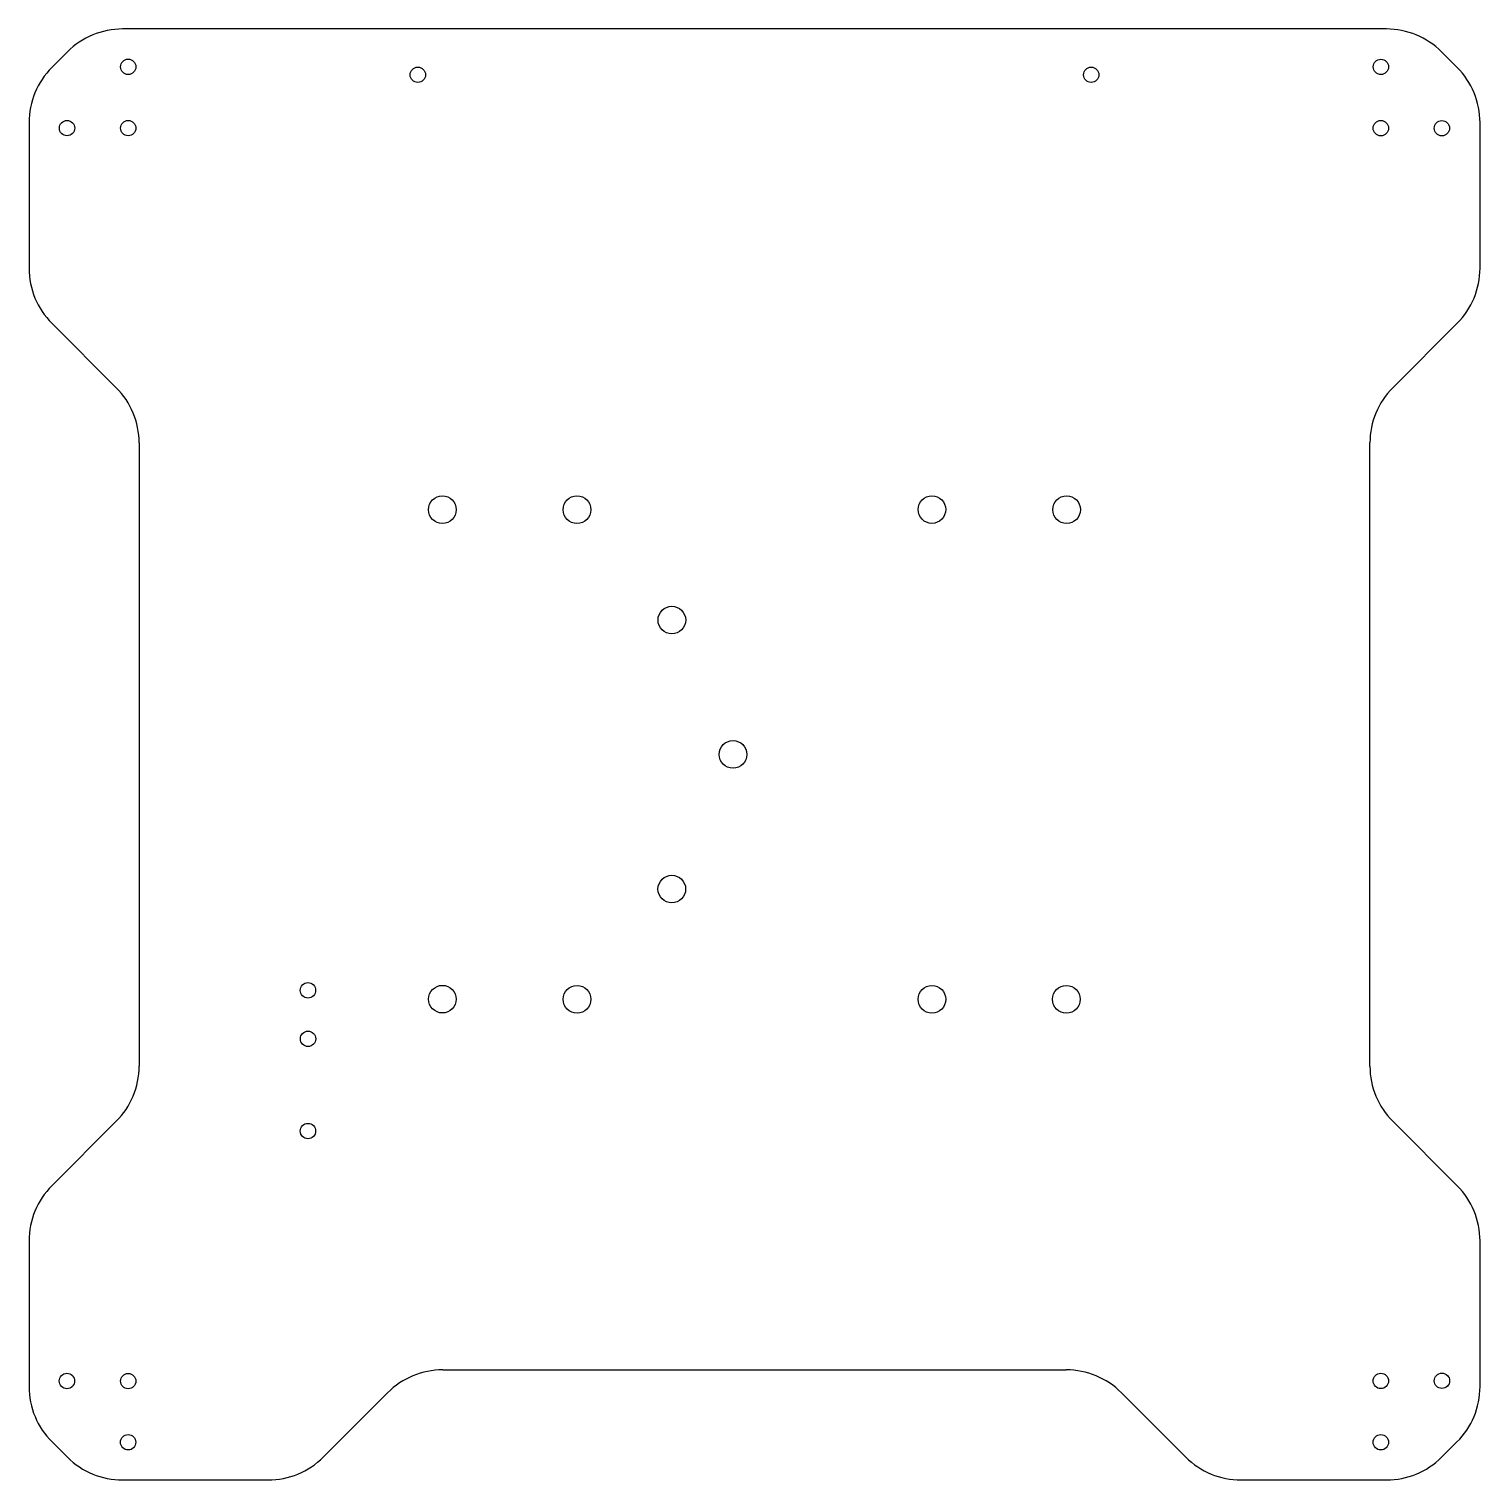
# Model space of a CAD drawing. Header units: millimetres. Extents: x 20 to 256, y 20 to 256.
import ezdxf

# ---------------------------------------------------------------- set-up
doc = ezdxf.new("R2010")
doc.units = ezdxf.units.MM
doc.layers.get('0').update_dxf_attribs({"linetype": 'CONTINUOUS'})

msp = doc.modelspace()

# ---------------------------------------------------------------- linework, layer by layer
for p, q in [((241.05, 256.3, 3.17), (35.24, 256.3, 3.17)), ((26.26, 252.57, 3.17), (23.72, 250.03, 3.17)), ((252.58, 250.03, 3.17), (250.03, 252.57, 3.17)), ((20, 241.05, 3.17), (20, 217.35, 3.17)), ((256.3, 217.35, 3.17), (256.3, 241.05, 3.17)), ((23.72, 208.38, 3.17), (34.21, 197.88, 3.17)), ((242.09, 197.88, 3.17), (252.58, 208.38, 3.17)), ((37.93, 188.9, 3.17), (37.93, 87.39, 3.17)), ((238.37, 87.39, 3.17), (238.37, 188.9, 3.17)), ((34.21, 78.41, 3.17), (23.72, 67.92, 3.17)), ((252.58, 67.92, 3.17), (242.09, 78.41, 3.17)), ((20, 58.94, 3.17), (20, 35.2, 3.17)), ((256.3, 35.2, 3.17), (256.3, 58.94, 3.17)), ((87.38, 37.93, 3.17), (188.92, 37.93, 3.17)), ((67.91, 23.72, 3.17), (78.4, 34.21, 3.17)), ((197.9, 34.21, 3.17), (208.38, 23.72, 3.17)), ((23.75, 26.19, 3.17), (26.27, 23.69, 3.17)), ((250.03, 23.69, 3.17), (252.55, 26.19, 3.17)), ((35.22, 20, 3.17), (58.93, 20, 3.17)), ((217.37, 20, 3.17), (241.08, 20, 3.17))]:
    msp.add_line(p, q)
for centre, radius in [((36.15, 250.14), 1.25), ((240.16, 250.13), 1.25), ((83.32, 248.84), 1.25), ((192.98, 248.84), 1.25), ((26.19, 240.16), 1.25), ((36.15, 240.16), 1.25), ((240.15, 240.15), 1.25), ((250.09, 240.14), 1.25), ((87.32, 178.02), 2.25), ((109.24, 178.02), 2.25), ((167.04, 178.04), 2.25), ((188.97, 178.02), 2.25), ((124.69, 160.04), 2.25), ((134.65, 138.16), 2.25), ((124.68, 116.23), 2.25), ((65.43, 99.74), 1.25), ((87.32, 98.3), 2.25), ((109.25, 98.28), 2.25), ((167.04, 98.28), 2.25), ((188.94, 98.28), 2.25), ((65.44, 91.84), 1.25), ((65.43, 76.83), 1.25), ((26.18, 36.12), 1.25), ((36.15, 36.1), 1.25), ((240.15, 36.13), 1.25), ((250.1, 36.15), 1.25), ((36.14, 26.14), 1.25), ((240.15, 26.14), 1.25)]:
    msp.add_circle(centre, radius)
for centre, start, end in [((35.24, 243.6, 3.17), 90, 135.0104), ((241.05, 243.6, 3.17), 44.9896, 90), ((32.7, 241.05, 3.17), 135.0104, 180), ((243.6, 241.05, 3.17), 0, 44.9896), ((32.7, 217.35, 3.17), 180, 224.9899), ((243.6, 217.35, 3.17), 315.0101, 360), ((25.23, 188.9, 3.17), 0, 44.9899), ((251.07, 188.9, 3.17), 135.0101, 180), ((25.23, 87.39, 3.17), -44.9902, 0), ((251.07, 87.39, 3.17), 180, 224.9902), ((32.7, 58.94, 3.17), 135.0098, 180), ((243.6, 58.94, 3.17), 0, 44.9902), ((87.38, 25.23, 3.17), 90, 135.0099), ((188.92, 25.23, 3.17), 44.9901, 90), ((32.7, 35.2, 3.17), 180, 225.1928), ((243.6, 35.2, 3.17), 314.8072, 360), ((35.22, 32.7, 3.17), 225.1928, 270), ((58.93, 32.7, 3.17), 270, 315.0099), ((217.37, 32.7, 3.17), 224.9901, 270), ((241.08, 32.7, 3.17), 270, 314.8072)]:
    msp.add_arc(centre, 12.7, start, end)

doc.saveas('drawing.dxf')
